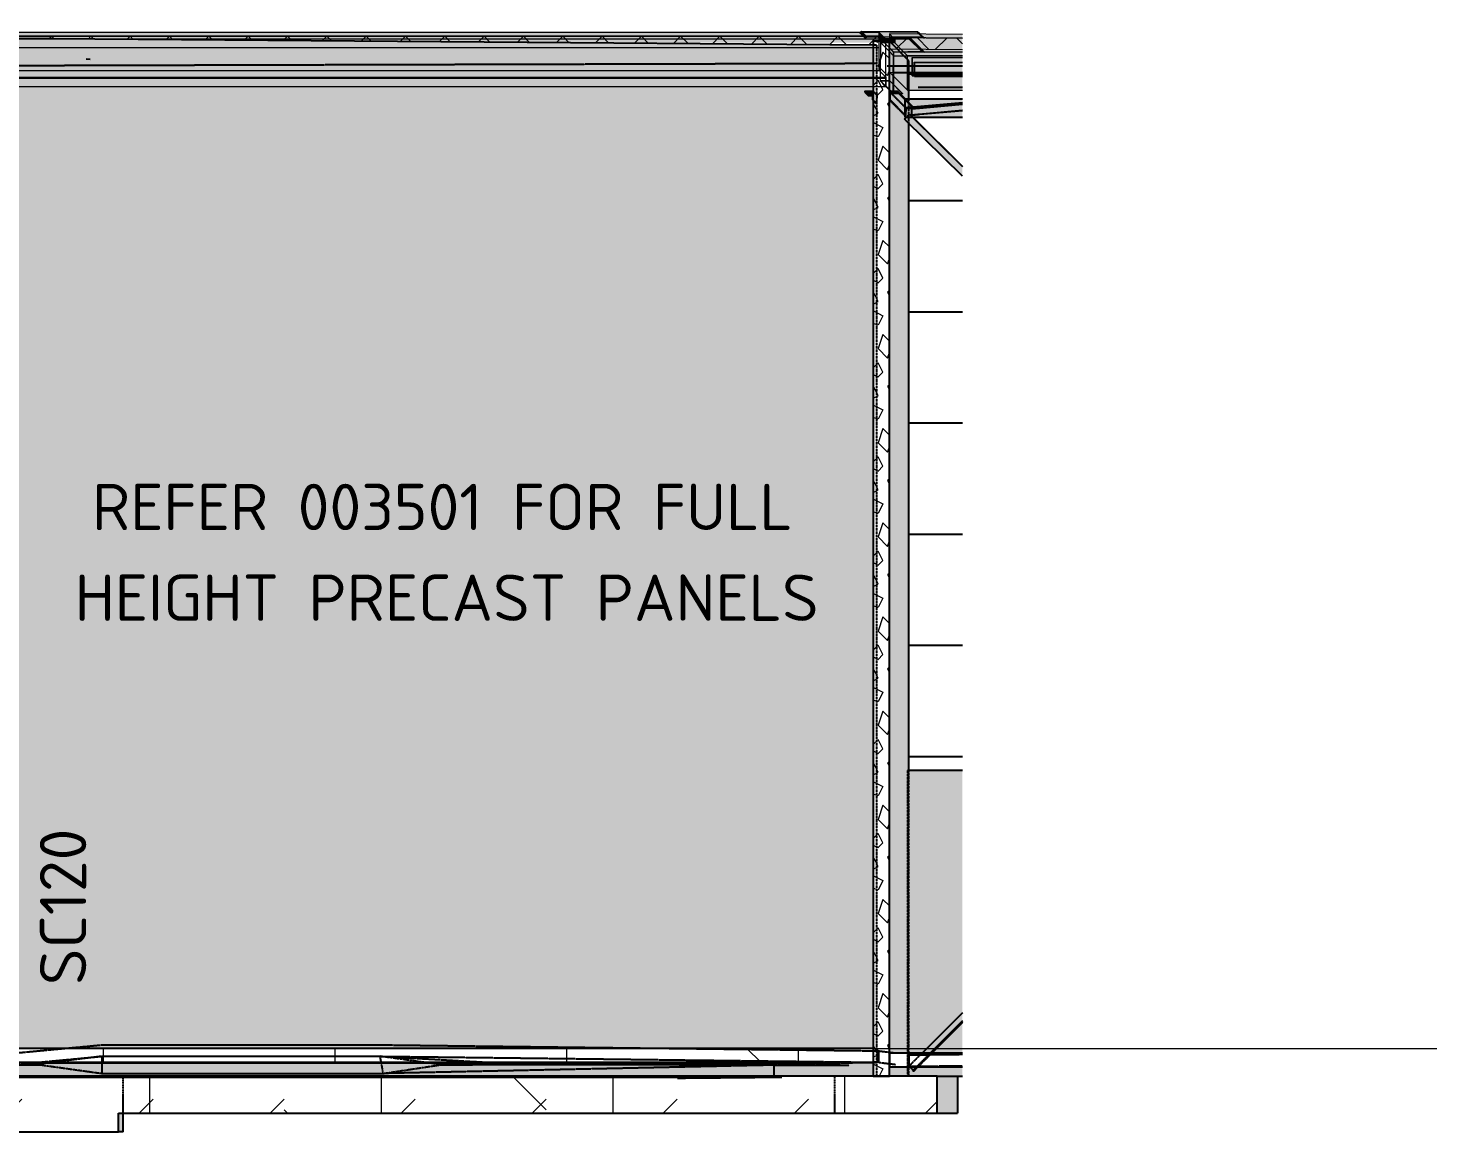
# Model space of a CAD drawing. Header units: millimetres. Extents: x 632 to 421542, y -3890 to 20851.
# Drawn here: x 168514 to 183714, y 4300 to 16210 of the extents above; entities that cross this region are included whole.
import ezdxf

# ---------------------------------------------------------------- set-up
doc = ezdxf.new("R2010")
doc.units = ezdxf.units.MM
for name, pattern in [('Dash', [7, 5, -2]), ('Hidden', [4, 3, -1]), ('Hidden Double', [7, 5, -2]), ('Hidden Half', [3, 2, -1])]:
    doc.linetypes.add(name, pattern=pattern)
for name, color, linetype, lineweight in [('A-000-T_TEXT', 231, 'Continuous', 13), ('A-200-H_WALL', 111, 'Continuous', 13), ('A-200-M_WALL_EXT', 113, 'Continuous', 13), ('A-200-M_WALL_PAT', 111, 'Continuous', 13), ('A-200-MH_WALL', 110, 'Hidden', 13), ('A-230-H-FLOOR', 190, 'Continuous', 13), ('A-230-M_FLOOR', 192, 'Continuous', 13), ('A-230-MH_FLOOR', 190, 'Hidden Double', 13), ('A-270-M_ROOF', 132, 'Continuous', 13), ('S-160-M_FOUND', 171, 'Continuous', 13), ('S-160-MH_FOUND', 171, 'Hidden Half', 13), ('S-280-A_COLUMN', 171, 'Continuous', 18), ('S-280-M_STRUCT_FRAME', 12, 'Continuous', 13), ('Z-230-A_LEVEL', 51, 'Continuous', 13)]:
    doc.layers.add(name, color=color, linetype=linetype, lineweight=lineweight)
doc.styles.add('ISOCPEUR_2', font='isocpeur.ttf', dxfattribs={"height": 500})
pattern_1 = [(45, (164324.5, 0), (-1414.214, 0), [750, -3000]), (45, (165324.5, 1000), (-1414.214, 0), [750, -3000]), (45, (166324.5, -300), (-1414.214, 0), [250, -2000]), (90, (166324.5, 500), (-500, 500), [500, -2000]), (315, (166324.5, 1000), (0, 2828.43), [500, -3000]), (0, (165324.5, 1000), (2000, 2000), [300, -1000]), (0, (162824.5, 2000), (2000, 2000), [300, -2000])]

# ---------------------------------------------------------------- blocks, each defined once
blk = doc.blocks.new('Roof Gutters1 - Roof Gutters-1884510-S6_501-SECTION 1B')
at = {"layer": 'A-270-M_ROOF', "lineweight": 5, "transparency": 33554432}
for points in [[(-1309457, 16191), (-1309525, 16123), (-1309523, 16120), (-1309455, 16188)], [(-1309436, 16202), (-1309455, 16188), (-1309523, 16120), (-1309504, 16134)], [(-1308834, 16207), (-1309436, 16202), (-1309504, 16134), (-1308907, 16134)], [(-1309455, 16188), (-1309436, 16202), (-1308834, 16207), (-1308815, 16193), (-1308813, 16196), (-1308833, 16210), (-1309437, 16205), (-1309457, 16191)], [(-1308815, 16193), (-1308834, 16207), (-1308907, 16134), (-1308888, 16120)], [(-1280293, 16154), (-1280292, 16156), (-1280312, 16171), (-1280915, 16175), (-1280935, 16161), (-1280934, 16159), (-1280914, 16172), (-1280313, 16168)], [(-1280855, 16113), (-1280914, 16172), (-1280934, 16159), (-1280875, 16100)], [(-1280258, 16113), (-1280313, 16168), (-1280914, 16172), (-1280855, 16113)], [(-1280239, 16100), (-1280293, 16154), (-1280313, 16168), (-1280258, 16113)], [(-1280239, 16100), (-1280238, 16102), (-1280292, 16156), (-1280293, 16154)]]:
    blk.add_hatch(color=253, dxfattribs=at).paths.add_polyline_path(points)
at = {"layer": 'A-270-M_ROOF', "color": 53, "lineweight": 5}
for p, q in [((-1309525, 16123), (-1309488, 16159)), ((-1309525, 16123), (-1309505, 16137)), ((-1309523, 16120), (-1309525, 16123)), ((-1309523, 16120), (-1309484, 16159)), ((-1309504, 16134), (-1309523, 16120)), ((-1309505, 16137), (-1309501, 16137)), ((-1309504, 16134), (-1309478, 16159)), ((-1309269, 16134), (-1309504, 16134)), ((-1309503, 16138), (-1309482, 16159)), ((-1309501, 16137), (-1309275, 16137)), ((-1309488, 16159), (-1309457, 16191)), ((-1309484, 16159), (-1309455, 16188)), ((-1309482, 16159), (-1309442, 16200)), ((-1309478, 16159), (-1309438, 16200)), ((-1309437, 16205), (-1309457, 16191)), ((-1309457, 16191), (-1309455, 16188)), ((-1309455, 16188), (-1309436, 16202)), ((-1309442, 16200), (-1309437, 16205)), ((-1308833, 16210), (-1309437, 16205)), ((-1309436, 16202), (-1308834, 16207)), ((-1309275, 16137), (-1309266, 16137)), ((-1309163, 16134), (-1309269, 16134)), ((-1309266, 16137), (-1309161, 16137)), ((-1309135, 16134), (-1309163, 16134)), ((-1309161, 16137), (-1309135, 16137)), ((-1309135, 16137), (-1309007, 16137)), ((-1309104, 16134), (-1309135, 16134)), ((-1308985, 16134), (-1309104, 16134)), ((-1309007, 16137), (-1308906, 16137)), ((-1308907, 16134), (-1308985, 16134)), ((-1308878, 16162), (-1308907, 16134)), ((-1308890, 16122), (-1308907, 16134)), ((-1308906, 16137), (-1308880, 16162)), ((-1308905, 16136), (-1308886, 16123)), ((-1308888, 16120), (-1308890, 16122)), ((-1308886, 16123), (-1308847, 16162)), ((-1308886, 16122), (-1308846, 16162)), ((-1308880, 16162), (-1308836, 16207)), ((-1308834, 16207), (-1308878, 16162)), ((-1308847, 16162), (-1308816, 16194)), ((-1308846, 16162), (-1308815, 16193)), ((-1308836, 16207), (-1308833, 16210)), ((-1308834, 16207), (-1308815, 16193)), ((-1308813, 16196), (-1308833, 16210)), ((-1308815, 16193), (-1308813, 16196)), ((-1280915, 16175), (-1280935, 16161)), ((-1280935, 16161), (-1280934, 16159)), ((-1280934, 16159), (-1280914, 16172)), ((-1280934, 16159), (-1280897, 16122)), ((-1280933, 16159), (-1280896, 16122)), ((-1280312, 16171), (-1280915, 16175)), ((-1280915, 16175), (-1280912, 16172)), ((-1280914, 16172), (-1280313, 16168)), ((-1280905, 16162), (-1280914, 16172)), ((-1280912, 16172), (-1280903, 16162)), ((-1280865, 16122), (-1280905, 16162)), ((-1280903, 16162), (-1280863, 16122)), ((-1280897, 16122), (-1280875, 16100)), ((-1280896, 16122), (-1280876, 16102)), ((-1280876, 16102), (-1280858, 16115)), ((-1280855, 16113), (-1280875, 16100)), ((-1280855, 16113), (-1280864, 16122)), ((-1280862, 16122), (-1280856, 16116)), ((-1280856, 16116), (-1280718, 16116)), ((-1280715, 16113), (-1280855, 16113)), ((-1280718, 16116), (-1280677, 16116)), ((-1280674, 16113), (-1280715, 16113)), ((-1280677, 16116), (-1280614, 16116)), ((-1280614, 16113), (-1280674, 16113)), ((-1280614, 16116), (-1280257, 16116)), ((-1280258, 16113), (-1280614, 16113)), ((-1280313, 16168), (-1280293, 16154)), ((-1280313, 16168), (-1280291, 16145)), ((-1280292, 16156), (-1280312, 16171)), ((-1280312, 16171), (-1280287, 16145)), ((-1280293, 16154), (-1280292, 16156)), ((-1280293, 16154), (-1280285, 16145)), ((-1280292, 16156), (-1280281, 16145)), ((-1280291, 16145), (-1280258, 16113)), ((-1280287, 16145), (-1280257, 16116)), ((-1280285, 16145), (-1280245, 16105)), ((-1280281, 16145), (-1280240, 16105)), ((-1280247, 16105), (-1280258, 16113)), ((-1280257, 16116), (-1280242, 16105)), ((-1280875, 16100), (-1280876, 16102)), ((-1280239, 16100), (-1280247, 16105)), ((-1280245, 16105), (-1280239, 16100)), ((-1280242, 16105), (-1280238, 16102)), ((-1280240, 16105), (-1280238, 16102)), ((-1280238, 16102), (-1280239, 16100))]:
    blk.add_line(p, q, dxfattribs=at)
blk = doc.blocks.new('Roof Gutters3 - Roof Gutters-1885272-S6_501-SECTION 1B')
at = {"layer": 'A-270-M_ROOF', "lineweight": 5, "transparency": 33554432}
for points in [[(-1309503, 16138), (-1309625, 16016), (-1309621, 16016), (-1309499, 16138)], [(-1309493, 16142), (-1309499, 16138), (-1309621, 16016), (-1309615, 16020)], [(-1308988, 16133), (-1309493, 16142), (-1309615, 16020), (-1309110, 16011)], [(-1309107, 15563), (-1308985, 15685), (-1308988, 16133), (-1309110, 16011), (-1309108, 15710), (-1309040, 15710), (-1309041, 15697), (-1309107, 15630)], [(-1280707, 16068), (-1280707, 16091), (-1280403, 16096), (-1280386, 16091), (-1280375, 16091), (-1280402, 16099), (-1280710, 16094), (-1280710, 16068)], [(-1280499, 15953), (-1280264, 15957), (-1280405, 16096), (-1280707, 16091), (-1280684, 16068), (-1280614, 16068)], [(-1280684, 16068), (-1280707, 16091), (-1280707, 16068)], [(-1280264, 15957), (-1280247, 15952), (-1280386, 16091), (-1280403, 16096)], [(-1280247, 15952), (-1280237, 15952), (-1280375, 16091), (-1280386, 16091)], [(-1309104, 15560), (-1308982, 15682), (-1309055, 15682), (-1309131, 15606), (-1309131, 15560)]]:
    blk.add_hatch(color=253, dxfattribs=at).paths.add_polyline_path(points)
h = blk.add_hatch(color=253, dxfattribs=at)
h.paths.add_polyline_path([(-1309494, 16145), (-1309503, 16138), (-1309499, 16138)])
h.paths.add_polyline_path([(-1308982, 15682), (-1308985, 16136), (-1309494, 16145), (-1309493, 16142), (-1308988, 16133), (-1308985, 15685), (-1309054, 15683), (-1309055, 15682), (-1309040, 15682)])
at = {"layer": 'A-270-M_ROOF', "color": 53, "lineweight": 5}
for p, q in [((-1309625, 16016), (-1309517, 16124)), ((-1309621, 16016), (-1309504, 16134)), ((-1309616, 16023), (-1309508, 16131)), ((-1309615, 16020), (-1309502, 16134)), ((-1309517, 16124), (-1309503, 16138)), ((-1309508, 16131), (-1309494, 16145)), ((-1309504, 16134), (-1309499, 16138)), ((-1309494, 16145), (-1309503, 16138)), ((-1309503, 16138), (-1309499, 16138)), ((-1309502, 16134), (-1309493, 16142)), ((-1309499, 16138), (-1309493, 16142)), ((-1309262, 16141), (-1309493, 16145)), ((-1309493, 16142), (-1309265, 16138)), ((-1309265, 16138), (-1309161, 16136)), ((-1309158, 16139), (-1309262, 16141)), ((-1309161, 16136), (-1309135, 16136)), ((-1309135, 16139), (-1309158, 16139)), ((-1308985, 16136), (-1309135, 16139)), ((-1309135, 16136), (-1309102, 16135)), ((-1309102, 16135), (-1308988, 16133)), ((-1309047, 16075), (-1308999, 16122)), ((-1309047, 16075), (-1308999, 16122)), ((-1308999, 16122), (-1308988, 16133)), ((-1308999, 16122), (-1308988, 16133)), ((-1308988, 16134), (-1308985, 16136)), ((-1308988, 16133), (-1308988, 16122)), ((-1308988, 16122), (-1308988, 16053)), ((-1308985, 16122), (-1308985, 16136)), ((-1308985, 16053), (-1308985, 16122)), ((-1309625, 16016), (-1309616, 16023)), ((-1309621, 16016), (-1309625, 16016)), ((-1309615, 16020), (-1309621, 16016)), ((-1309387, 16016), (-1309615, 16020)), ((-1309612, 16023), (-1309384, 16019)), ((-1309348, 16015), (-1309387, 16016)), ((-1309384, 16019), (-1309345, 16018)), ((-1309244, 16014), (-1309348, 16015)), ((-1309345, 16018), (-1309241, 16016)), ((-1309224, 16013), (-1309244, 16014)), ((-1309241, 16016), (-1309224, 16016)), ((-1309224, 16016), (-1309135, 16015)), ((-1309135, 16012), (-1309224, 16013)), ((-1309135, 16015), (-1309107, 16014)), ((-1309110, 16011), (-1309135, 16012)), ((-1309110, 16011), (-1309069, 16052)), ((-1309110, 15971), (-1309110, 16011)), ((-1309108, 15751), (-1309110, 15971)), ((-1309107, 16014), (-1309069, 16052)), ((-1309107, 16014), (-1309107, 15974)), ((-1309107, 15974), (-1309105, 15751)), ((-1309069, 16052), (-1309047, 16075)), ((-1309069, 16052), (-1309047, 16075)), ((-1308988, 16053), (-1308985, 15751)), ((-1308982, 15751), (-1308985, 16053)), ((-1280710, 16065), (-1280713, 15696)), ((-1280696, 16094), (-1280710, 16094)), ((-1280710, 16094), (-1280710, 16065)), ((-1280710, 16094), (-1280707, 16091)), ((-1280710, 15696), (-1280707, 16065)), ((-1280707, 16065), (-1280707, 16091)), ((-1280707, 16091), (-1280693, 16091)), ((-1280707, 16091), (-1280668, 16052)), ((-1280707, 16091), (-1280668, 16052)), ((-1280666, 16095), (-1280696, 16094)), ((-1280693, 16091), (-1280666, 16092)), ((-1280667, 16051), (-1280654, 16038)), ((-1280667, 16051), (-1280654, 16038)), ((-1280614, 16096), (-1280666, 16095)), ((-1280666, 16092), (-1280614, 16093)), ((-1280654, 16038), (-1280614, 15998)), ((-1280654, 16038), (-1280614, 15998)), ((-1280602, 16096), (-1280614, 16096)), ((-1280614, 16093), (-1280599, 16093)), ((-1280614, 15998), (-1280571, 15955)), ((-1280614, 15998), (-1280568, 15952)), ((-1280402, 16099), (-1280602, 16096)), ((-1280599, 16093), (-1280403, 16096)), ((-1280403, 16096), (-1280386, 16091)), ((-1280403, 16096), (-1280264, 15957)), ((-1280375, 16091), (-1280402, 16099)), ((-1280402, 16099), (-1280264, 15960)), ((-1280386, 16091), (-1280375, 16091)), ((-1280386, 16091), (-1280247, 15952)), ((-1280375, 16091), (-1280237, 15952)), ((-1280573, 15695), (-1280571, 15915)), ((-1280571, 15955), (-1280264, 15960)), ((-1280571, 15915), (-1280571, 15955)), ((-1280568, 15912), (-1280570, 15692)), ((-1280264, 15957), (-1280568, 15952)), ((-1280568, 15952), (-1280568, 15912)), ((-1280264, 15960), (-1280237, 15952)), ((-1280247, 15952), (-1280264, 15957)), ((-1280237, 15952), (-1280247, 15952)), ((-1309106, 15663), (-1309189, 15581)), ((-1309186, 15581), (-1309106, 15660)), ((-1309108, 15681), (-1309108, 15751)), ((-1309108, 15671), (-1309108, 15681)), ((-1309108, 15662), (-1309108, 15671)), ((-1309107, 15603), (-1309108, 15662)), ((-1309089, 15681), (-1309106, 15663)), ((-1309106, 15660), (-1309089, 15678)), ((-1309105, 15751), (-1309105, 15681)), ((-1309105, 15681), (-1309105, 15671)), ((-1309105, 15671), (-1309105, 15665)), ((-1309105, 15665), (-1309104, 15606)), ((-1309085, 15685), (-1309089, 15681)), ((-1309089, 15678), (-1309085, 15682)), ((-1309089, 15581), (-1309006, 15664)), ((-1309085, 15685), (-1309085, 15682)), ((-1308985, 15685), (-1309085, 15685)), ((-1309085, 15682), (-1308982, 15682)), ((-1309083, 15581), (-1309003, 15661)), ((-1309006, 15664), (-1308989, 15681)), ((-1309003, 15661), (-1308985, 15679)), ((-1308988, 15682), (-1308985, 15685)), ((-1308985, 15751), (-1308985, 15685)), ((-1308985, 15679), (-1308982, 15682)), ((-1308982, 15682), (-1308982, 15751)), ((-1280713, 15696), (-1280713, 15640)), ((-1280710, 15643), (-1280710, 15696)), ((-1280574, 15606), (-1280573, 15695)), ((-1280570, 15692), (-1280571, 15603)), ((-1309191, 15579), (-1309207, 15563)), ((-1309207, 15563), (-1309107, 15563)), ((-1309206, 15560), (-1309207, 15563)), ((-1309206, 15560), (-1309188, 15579)), ((-1309104, 15560), (-1309206, 15560)), ((-1309107, 15581), (-1309107, 15603)), ((-1309107, 15563), (-1309107, 15579)), ((-1309107, 15563), (-1309091, 15579)), ((-1309104, 15606), (-1309104, 15581)), ((-1309104, 15579), (-1309104, 15566)), ((-1309104, 15560), (-1309085, 15579)), ((-1309104, 15566), (-1309104, 15560)), ((-1280713, 15640), (-1280611, 15640)), ((-1280713, 15640), (-1280697, 15624)), ((-1280611, 15643), (-1280710, 15643)), ((-1280710, 15643), (-1280694, 15627)), ((-1280697, 15624), (-1280680, 15606)), ((-1280694, 15627), (-1280677, 15609)), ((-1280680, 15606), (-1280654, 15581)), ((-1280677, 15609), (-1280654, 15586)), ((-1280654, 15586), (-1280571, 15503)), ((-1280654, 15580), (-1280574, 15500)), ((-1280611, 15640), (-1280611, 15643)), ((-1280472, 15503), (-1280611, 15643)), ((-1280611, 15640), (-1280472, 15500)), ((-1280574, 15506), (-1280574, 15606)), ((-1280574, 15500), (-1280574, 15506)), ((-1280571, 15603), (-1280571, 15503)), ((-1280472, 15500), (-1280574, 15500)), ((-1280571, 15503), (-1280472, 15503)), ((-1280472, 15503), (-1280472, 15500))]:
    blk.add_line(p, q, dxfattribs=at)
blk = doc.blocks.new('25021-APA-ZZ-ZZ-M3-AR-000001_V3_rvt-2-S6_501-SECTION 1B')
at = {"layer": 'A-270-M_ROOF', "lineweight": 5, "transparency": 33554432}
for color, points in [(9, [(-1309346, 15911), (-1309206, 16052), (-1290120, 16052), (-1290120, 16099), (-1284033, 16052), (-1280789, 16052), (-1280789, 16069), (-1280671, 16069), (-1280724, 16122), (-1309241, 16122), (-1309452, 15911)]), (9, [(-1280654, 16068), (-1280654, 16092), (-1280724, 16162), (-1280724, 16122), (-1280670, 16068)]), (254, [(-1280670, 16068), (-1280724, 16122), (-1280724, 16069)]), (9, [(-1280557, 16051), (-1280557, 16091), (-1280707, 16091), (-1280707, 16068), (-1280614, 16068), (-1280597, 16051)]), (9, [(-1280405, 15911), (-1279826, 15911), (-1279826, 16102), (-1280614, 16108), (-1280557, 16051), (-1280597, 16051), (-1280458, 15911)]), (254, [(-1279826, 15730), (-1279826, 15981), (-1280533, 15987), (-1280405, 15858), (-1280405, 15735)]), (253, [(-1279826, 15694), (-1279826, 15894), (-1280369, 15894), (-1280369, 15694)]), (253, [(-1280347, 15699), (-1279826, 15699), (-1279826, 15844), (-1280347, 15844), (-1280347, 15751)]), (253, [(-1279826, 15706), (-1279826, 15839), (-1280342, 15839), (-1280342, 15706)]), (254, [(-1280405, 15540), (-1279826, 15540), (-1279826, 15730), (-1280405, 15735)]), (253, [(-1279826, 15706), (-1280342, 15706), (-1280344, 15692), (-1279826, 15692)]), (253, [(-1279826, 15688), (-1279826, 15692), (-1280344, 15692), (-1280344, 15688)])]:
    blk.add_hatch(color=color, dxfattribs=at).paths.add_polyline_path(points)
at = {"layer": 'A-270-M_ROOF', "transparency": 33554432}
for points in [[(-1309241, 16122), (-1280724, 16122), (-1280724, 16162), (-1309241, 16162)], [(-1280614, 16148), (-1280614, 16108), (-1279826, 16102), (-1279826, 16142)]]:
    blk.add_hatch(color=9, dxfattribs=at).paths.add_polyline_path(points)
at = {"layer": 'A-270-M_ROOF', "lineweight": 5}
h = blk.add_hatch(dxfattribs=at)
h.set_pattern_fill('FP_16', angle=45, style=0, pattern_type=2)
h.set_pattern_definition([(45, (-1294096.32, -8e-07), (-212.1323, 212.1318), []), (135, (-1294096.32, -8e-07), (-212.132, -212.132), [])])
h.paths.add_polyline_path([(-1309241, 16002), (-1290120, 16002), (-1290120, 16099), (-1280789, 16027), (-1280789, 16069), (-1280724, 16069), (-1280724, 16122), (-1309241, 16122)])
h = blk.add_hatch(dxfattribs=at)
h.set_pattern_fill('FP_15', angle=45, style=0, pattern_type=2)
h.set_pattern_definition([(44.5637, (-1294096.32, -1e-06), (-210.5106, 213.741), []), (134.564, (-1294096.32, -1e-06), (-213.74, -210.5117), [])])
h.paths.add_polyline_path([(-1279826, 15981), (-1279826, 16102), (-1280614, 16108), (-1280614, 16068), (-1280533, 15987), (-1280405, 15986)])
at = {"layer": 'A-270-M_ROOF', "color": 53, "lineweight": 5}
for p, q in [((-1280724, 16162), (-1309241, 16162)), ((-1280724, 16122), (-1309241, 16122)), ((-1309241, 16122), (-1280724, 16122)), ((-1280724, 16122), (-1280724, 16162)), ((-1280656, 16095), (-1280724, 16162)), ((-1280724, 15751), (-1280724, 16122)), ((-1279826, 16142), (-1280614, 16148)), ((-1280614, 16148), (-1280614, 16108)), ((-1280574, 16107), (-1280614, 16148)), ((-1309241, 16002), (-1280724, 16002)), ((-1280710, 16092), (-1308985, 16092)), ((-1280694, 16092), (-1280708, 16092)), ((-1280707, 16065), (-1280707, 16091)), ((-1280668, 16052), (-1280707, 16091)), ((-1280707, 16091), (-1280693, 16091)), ((-1280707, 16051), (-1280707, 16065)), ((-1280666, 16051), (-1280707, 16051)), ((-1280707, 16051), (-1280654, 15997)), ((-1280654, 16092), (-1280694, 16092)), ((-1280693, 16091), (-1280666, 16091)), ((-1280654, 16038), (-1280667, 16051)), ((-1280666, 16091), (-1280614, 16091)), ((-1280614, 16051), (-1280666, 16051)), ((-1280654, 16092), (-1280656, 16095)), ((-1280654, 16079), (-1280654, 16091)), ((-1280654, 16052), (-1280654, 16079)), ((-1280654, 16038), (-1280654, 16051)), ((-1280654, 15681), (-1280654, 16038)), ((-1280614, 15998), (-1280654, 16038)), ((-1280654, 15997), (-1280614, 15957)), ((-1279826, 16102), (-1280614, 16108)), ((-1280614, 16108), (-1280614, 15736)), ((-1280419, 15911), (-1280614, 16108)), ((-1280614, 16108), (-1279826, 16102)), ((-1280614, 16108), (-1280557, 16051)), ((-1280614, 16091), (-1280597, 16091)), ((-1280557, 16051), (-1280614, 16051)), ((-1280568, 15952), (-1280614, 15998)), ((-1280614, 15987), (-1279826, 15981)), ((-1280597, 16091), (-1280557, 16091)), ((-1280557, 16091), (-1280574, 16107)), ((-1280557, 16091), (-1280557, 16051)), ((-1280614, 15957), (-1280568, 15911)), ((-1280568, 15911), (-1280568, 15952)), ((-1279826, 15952), (-1280568, 15952)), ((-1280568, 15911), (-1279826, 15911)), ((-1280419, 15540), (-1280419, 15911)), ((-1279826, 15911), (-1280419, 15911)), ((-1280369, 15694), (-1280369, 15894)), ((-1280369, 15894), (-1280368, 15894)), ((-1280369, 15894), (-1279826, 15894)), ((-1280368, 15894), (-1280368, 15699)), ((-1280368, 15894), (-1279826, 15894)), ((-1280347, 15699), (-1280347, 15844)), ((-1280347, 15844), (-1280342, 15844)), ((-1280347, 15844), (-1279826, 15844)), ((-1280342, 15839), (-1280347, 15839)), ((-1280347, 15839), (-1280347, 15699)), ((-1280347, 15839), (-1279826, 15839)), ((-1280342, 15844), (-1280342, 15839)), ((-1280342, 15844), (-1279826, 15844)), ((-1280342, 15706), (-1280342, 15839)), ((-1280342, 15839), (-1280342, 15703)), ((-1280342, 15839), (-1279826, 15839)), ((-1309241, 15751), (-1280724, 15751)), ((-1280713, 15671), (-1308993, 15671)), ((-1308993, 15671), (-1280713, 15671)), ((-1308983, 15681), (-1280713, 15681)), ((-1308983, 15681), (-1280713, 15681)), ((-1308983, 15681), (-1280713, 15681)), ((-1280724, 15751), (-1280654, 15681)), ((-1280713, 15681), (-1280710, 15681)), ((-1280713, 15681), (-1280710, 15681)), ((-1280713, 15681), (-1280710, 15681)), ((-1280710, 15671), (-1280713, 15671)), ((-1280713, 15671), (-1280710, 15671)), ((-1280710, 15681), (-1280694, 15681)), ((-1280710, 15681), (-1280694, 15681)), ((-1280710, 15681), (-1280694, 15681)), ((-1280676, 15671), (-1280710, 15671)), ((-1280710, 15671), (-1280677, 15671)), ((-1280694, 15681), (-1280654, 15681)), ((-1280694, 15681), (-1280654, 15681)), ((-1280694, 15681), (-1280654, 15681)), ((-1280677, 15671), (-1280654, 15671)), ((-1280654, 15671), (-1280676, 15671)), ((-1280654, 15643), (-1280654, 15681)), ((-1280654, 15681), (-1280654, 15643)), ((-1280654, 15643), (-1280654, 15671)), ((-1280654, 15671), (-1280654, 15643)), ((-1280614, 15736), (-1279826, 15730)), ((-1280614, 15736), (-1280419, 15540)), ((-1280347, 15694), (-1280369, 15694)), ((-1280369, 15694), (-1279826, 15694)), ((-1280368, 15699), (-1280347, 15699)), ((-1280368, 15699), (-1279826, 15699)), ((-1280347, 15699), (-1280347, 15694)), ((-1280347, 15699), (-1279826, 15699)), ((-1280347, 15694), (-1279826, 15694)), ((-1280344, 15694), (-1280343, 15699)), ((-1280343, 15692), (-1280344, 15688)), ((-1280344, 15688), (-1280344, 15692)), ((-1280344, 15692), (-1279826, 15692)), ((-1280344, 15688), (-1279826, 15688)), ((-1280343, 15699), (-1280342, 15706)), ((-1280342, 15699), (-1280343, 15694)), ((-1280342, 15706), (-1279826, 15706)), ((-1280342, 15703), (-1280342, 15699)), ((-1279826, 15703), (-1280342, 15703)), ((-1309206, 15581), (-1280654, 15581)), ((-1309206, 15581), (-1280654, 15581)), ((-1309206, 15579), (-1280654, 15579)), ((-1309206, 15579), (-1280654, 15579)), ((-1280654, 15623), (-1280654, 15640)), ((-1280654, 15640), (-1280654, 15623)), ((-1280654, 15606), (-1280654, 15640)), ((-1280654, 15640), (-1280654, 15606)), ((-1280654, 15581), (-1280654, 15623)), ((-1280654, 15623), (-1280654, 15579)), ((-1280654, 15581), (-1280654, 15606)), ((-1280654, 15606), (-1280654, 15581)), ((-1280419, 15540), (-1279826, 15540))]:
    blk.add_line(p, q, dxfattribs=at)
for name in ['Roof Gutters3 - Roof Gutters-1885272-S6_501-SECTION 1B', 'Roof Gutters1 - Roof Gutters-1884510-S6_501-SECTION 1B']:
    blk.add_blockref(name, (0, 0), dxfattribs=at)
blk = doc.blocks.new('NRP_Framing-Steel-Purlin C - P946 - EC250-24-4133020-S6_501-SECTION 1B')
at = {"layer": 'S-280-M_STRUCT_FRAME', "color": 1, "lineweight": 25}
blk.add_line((-1279826, 15712), (-1280412, 15712), dxfattribs=at)
blk.add_line((-1279826, 15712), (-1280412, 15712), dxfattribs=at)
blk = doc.blocks.new('NRP_Framing-Steel-Purlin Z - P915 - EZ250-19-4105806-S6_501-SECTION 1B')
at = {"layer": 'S-280-M_STRUCT_FRAME', "color": 92, "lineweight": 25}
blk.add_line((-1289283, 15879), (-1289238, 15875), dxfattribs=at)
blk = doc.blocks.new('NRP_Framing-Steel-Purlin Z - G915 - EZ250-19-4099889-S6_501-SECTION 1B')
at = {"layer": 'S-280-M_STRUCT_FRAME', "color": 92, "lineweight": 25}
blk.add_line((-1280407, 8350), (-1279826, 8350), dxfattribs=at)
blk = doc.blocks.new('NRP_Framing-Steel-Purlin C - G946 - EC250-24-4099654-S6_501-SECTION 1B')
at = {"layer": 'S-280-M_STRUCT_FRAME', "color": 1, "lineweight": 25}
blk.add_line((-1280303, 15572), (-1279826, 15572), dxfattribs=at)
blk.add_line((-1280303, 15572), (-1279826, 15572), dxfattribs=at)
blk = doc.blocks.new('NRP_Framing-Steel-EA - RA728 - 90x90x8EA-4104764-S6_501-SECTION 1B')
at = {"layer": 'S-280-M_STRUCT_FRAME', "linetype": 'Dash', "lineweight": 25}
for points in [[(-1280789, 15437), (-1280789, 15527), (-1280880, 15528), (-1280880, 15520), (-1280797, 15519), (-1280797, 15437)], [(-1280797, 15481), (-1280797, 15519), (-1280879, 15519), (-1280841, 15481)], [(-1280789, 15437), (-1280797, 15437), (-1280789, 15429)]]:
    blk.add_hatch(color=256, dxfattribs=at).paths.add_polyline_path(points)
at = {"layer": 'S-280-M_STRUCT_FRAME', "lineweight": 25}
for p, q in [((-1280789, 15527), (-1280880, 15528)), ((-1280880, 15528), (-1280880, 15520)), ((-1280880, 15520), (-1280797, 15519)), ((-1280880, 15520), (-1280841, 15481)), ((-1280797, 15519), (-1280797, 15437)), ((-1280789, 15437), (-1280789, 15527)), ((-1280797, 15481), (-1280841, 15481)), ((-1280797, 15437), (-1280789, 15437)), ((-1280797, 15437), (-1280789, 15429))]:
    blk.add_line(p, q, dxfattribs=at)
at = {"layer": 'S-280-M_STRUCT_FRAME', "linetype": 'Dash', "lineweight": 25}
for p, q in [((-1280751, 15489), (-1280789, 15527)), ((-1280789, 15437), (-1280752, 15399)), ((-1280789, 15429), (-1280760, 15399)), ((-1280752, 15399), (-1280760, 15399)), ((-1280751, 15489), (-1280752, 15399))]:
    blk.add_line(p, q, dxfattribs=at)
blk = doc.blocks.new('NRP_Framing-Steel-EA - RB725 - 75x75x8EA-3939197-S6_501-SECTION 1B')
at = {"layer": 'S-280-M_STRUCT_FRAME', "linetype": 'Dash', "lineweight": 25}
for points in [[(-1280387, 15348), (-1280290, 15348), (-1279826, 15390), (-1279826, 15398), (-1280372, 15349)], [(-1280358, 15351), (-1279826, 15398), (-1279826, 15406), (-1280358, 15359)], [(-1280296, 15281), (-1279826, 15323), (-1279826, 15390), (-1280290, 15348), (-1280291, 15341)], [(-1279826, 15322), (-1279826, 15323), (-1280296, 15281), (-1280285, 15281)]]:
    blk.add_hatch(color=256, dxfattribs=at).paths.add_polyline_path(points)
for p, q in [((-1280422, 15353), (-1280358, 15359)), ((-1280422, 15345), (-1280422, 15353)), ((-1280422, 15345), (-1280387, 15348)), ((-1280372, 15341), (-1280422, 15345)), ((-1280372, 15341), (-1280290, 15348)), ((-1280372, 15274), (-1280372, 15341)), ((-1280372, 15274), (-1280296, 15281)), ((-1280366, 15273), (-1280372, 15274)), ((-1280366, 15273), (-1280285, 15281))]:
    blk.add_line(p, q, dxfattribs=at)
at = {"layer": 'S-280-M_STRUCT_FRAME', "lineweight": 25}
for p, q in [((-1280387, 15348), (-1279826, 15398)), ((-1280358, 15359), (-1279826, 15406)), ((-1280290, 15348), (-1279826, 15390)), ((-1280296, 15281), (-1279826, 15323)), ((-1280285, 15281), (-1279826, 15322))]:
    blk.add_line(p, q, dxfattribs=at)
blk = doc.blocks.new('NRP_Framing-Steel-EA - WB725 - 75x75x8EA-3950898-S6_501-SECTION 1B')
at = {"layer": 'S-280-M_STRUCT_FRAME', "linetype": 'Dash', "lineweight": 25}
for points in [[(-1279826, 14612), (-1279826, 14717), (-1280363, 15248), (-1280432, 15248), (-1280436, 15244), (-1280436, 15215)], [(-1279826, 14717), (-1279826, 14718), (-1280362, 15248), (-1280363, 15248)]]:
    blk.add_hatch(color=256, dxfattribs=at).paths.add_polyline_path(points)
for p, q in [((-1280451, 15229), (-1280436, 15244)), ((-1280436, 15215), (-1280451, 15229)), ((-1280432, 15248), (-1280398, 15283)), ((-1280398, 15283), (-1280397, 15283)), ((-1280398, 15283), (-1280363, 15248)), ((-1280397, 15283), (-1280363, 15248))]:
    blk.add_line(p, q, dxfattribs=at)
at = {"layer": 'S-280-M_STRUCT_FRAME', "lineweight": 25}
for p, q in [((-1280436, 15244), (-1280432, 15248)), ((-1279826, 14612), (-1280436, 15215)), ((-1280363, 15248), (-1279826, 14717)), ((-1280362, 15248), (-1279826, 14718))]:
    blk.add_line(p, q, dxfattribs=at)
blk = doc.blocks.new('NRP_Framing-Steel-EA - WB725 - 75x75x8EA-3950896-S6_501-SECTION 1B')
at = {"layer": 'S-280-M_STRUCT_FRAME', "linetype": 'Dash', "lineweight": 25}
h = blk.add_hatch(color=256, dxfattribs=at)
h.paths.add_polyline_path([(-1280359, 4964), (-1280323, 5000), (-1280395, 5000), (-1280362, 4967)])
h.paths.add_polyline_path([(-1280173, 5150), (-1279826, 5496), (-1279826, 5584), (-1280262, 5150)])
h = blk.add_hatch(color=256, dxfattribs=at)
h.paths.add_polyline_path([(-1280357, 4956), (-1280312, 5000), (-1280323, 5000), (-1280362, 4961)])
h.paths.add_polyline_path([(-1280162, 5150), (-1279826, 5485), (-1279826, 5496), (-1280173, 5150)])
h = blk.add_hatch(color=256, dxfattribs=at)
h.paths.add_polyline_path([(-1280350, 4956), (-1280306, 5000), (-1280312, 5000), (-1280357, 4956)])
h.paths.add_polyline_path([(-1280155, 5150), (-1279826, 5478), (-1279826, 5485), (-1280162, 5150)])
at = {"layer": 'S-280-M_STRUCT_FRAME', "lineweight": 25}
for p, q in [((-1279826, 5584), (-1280262, 5150)), ((-1279826, 5496), (-1280173, 5150)), ((-1279826, 5485), (-1280162, 5150)), ((-1280155, 5150), (-1279826, 5478)), ((-1280359, 4964), (-1280395, 5000)), ((-1280323, 5000), (-1280362, 4961)), ((-1280357, 4956), (-1280362, 4961)), ((-1280312, 5000), (-1280357, 4956)), ((-1280350, 4956), (-1280357, 4956)), ((-1280350, 4956), (-1280306, 5000))]:
    blk.add_line(p, q, dxfattribs=at)
at = {"layer": 'S-280-M_STRUCT_FRAME', "linetype": 'Dash', "lineweight": 25}
for p, q in [((-1280262, 5150), (-1280403, 5009)), ((-1280173, 5150), (-1280323, 5000)), ((-1280162, 5150), (-1280312, 5000)), ((-1280306, 5000), (-1280155, 5150)), ((-1280395, 5000), (-1280403, 5009))]:
    blk.add_line(p, q, dxfattribs=at)
blk = doc.blocks.new('NRP_Framing-Steel-Purlin C - P946 - EC250-24-4033922-S6_501-SECTION 1B')
at = {"layer": 'S-280-M_STRUCT_FRAME', "color": 1, "linetype": 'Dash', "lineweight": 25}
blk.add_line((-1290120, 15807), (-1280753, 15831), dxfattribs=at)
blk.add_line((-1290120, 15807), (-1280753, 15831), dxfattribs=at)
blk = doc.blocks.new('NRP_Framing-Steel-Purlin Z - P916 - EZ250-24-4046571-S6_501-SECTION 1B')
at = {"layer": 'S-280-M_STRUCT_FRAME', "color": 1, "linetype": 'Dash', "lineweight": 25}
blk.add_line((-1280550, 15798), (-1280637, 15798), dxfattribs=at)
at = {"layer": 'S-280-M_STRUCT_FRAME', "color": 1, "lineweight": 25}
blk.add_line((-1279826, 15798), (-1280550, 15798), dxfattribs=at)
blk = doc.blocks.new('NRP_Framing-Steel-Purlin Z - P916 - EZ250-24-V45-S6_501-SECTION 1B')
at = {"layer": 'S-280-M_STRUCT_FRAME', "color": 1, "linetype": 'Dash', "lineweight": 25}
blk.add_line((-1280482, 15729), (-1280569, 15729), dxfattribs=at)
at = {"layer": 'S-280-M_STRUCT_FRAME', "color": 1, "lineweight": 25}
blk.add_line((-1279826, 15729), (-1280482, 15729), dxfattribs=at)

msp = doc.modelspace()

# ---------------------------------------------------------------- hatches: boundary and pattern name
at = {"layer": 'A-200-H_WALL', "lineweight": 5}
h = msp.add_hatch(color=256, dxfattribs=at)
h.paths.add_polyline_path([(169216, 4900), (177631, 4900), (177631, 5050), (168390, 5050), (168390, 4900)])
h.paths.add_polyline_path([(168390, 5200), (177631, 5200), (177631, 15429), (177623, 15437), (177623, 15481), (177580, 15481), (177541, 15520), (177541, 15528), (177631, 15528), (177631, 16027), (168301, 16099), (168301, 15805), (168390, 15805), (168390, 6748)])
h = msp.add_hatch(color=256, dxfattribs=at)
h.paths.add_polyline_path([(178002, 4900), (178002, 5000), (177807, 5000), (177807, 4900)])
h.paths.add_polyline_path([(177807, 5150), (178002, 5150), (178002, 8200), (178015, 8200), (178015, 15185), (177985, 15215), (177985, 15244), (177989, 15248), (177976, 15248), (177974, 15267), (177807, 15435), (177807, 8999)])
h.paths.add_polyline_path([(177976, 15446), (177976, 15448), (178015, 15448), (178015, 15858), (177807, 16068), (177807, 15526), (177897, 15525), (177905, 15518)])
at = {"layer": 'A-200-H_WALL'}
h = msp.add_hatch(color=256, dxfattribs=at)
h.paths.add_polyline_path([(178322, 4900), (178595, 4900), (178595, 5000), (178115, 5000), (178071, 4956), (178064, 4956), (178059, 4961), (178062, 4964), (178026, 5000), (178002, 5000), (178002, 4900), (178064, 4900)])
h.paths.add_polyline_path([(178595, 5150), (178595, 5478), (178266, 5150)])
h.paths.add_polyline_path([(178059, 5150), (178159, 5150), (178595, 5584), (178595, 8200), (178002, 8200), (178002, 5150), (178017, 5150)])
at = {"layer": 'A-200-M_WALL_PAT'}
h = msp.add_hatch(dxfattribs=at)
h.set_pattern_fill('FP_18', color=250, angle=-63.435, style=0, pattern_type=2)
h.set_pattern_definition([(296.565, (164578.5, 152.4), (5e-05, 1016), [113.59, -2158.253]), (33.69, (164629.3, 50.8), (7e-05, 1016), [183.16, -3480.08]), (33.69, (165645.3, 50.8), (7e-05, 1016), [183.16, -3480.08]), (33.69, (166661.3, 50.8), (7e-05, 1016), [183.16, -3480.08]), (116.565, (164781.7, 152.4), (5e-05, 1016), [113.59, -2158.253]), (213.69, (164730.9, 254), (7e-05, 1016), [183.16, -3480.08]), (213.69, (165746.9, 254), (7e-05, 1016), [183.16, -3480.08]), (213.69, (166762.9, 254), (7e-05, 1016), [183.16, -3480.08]), (26.565, (164984.9, 152.4), (5e-05, 1016), [227.185, -2044.66]), (26.565, (166000.9, 152.4), (5e-05, 1016), [227.185, -2044.66]), (270, (165188.1, 254), (1016, 0.0009), [101.6, -914.4]), (225, (165188.1, 152.4), (-0.002, 1016), [143.684, -1293.157]), (135, (165086.5, 50.8), (-0.0009, 1016), [143.684, -1293.157]), (288.435, (164781.7, 457.2), (-0.002, 1015.9997), [160.644, -3052.23]), (18.435, (164832.5, 304.8), (-0.002, 1016), [160.64, -3052.23]), (18.435, (165848.5, 304.8), (-0.002, 1016), [160.64, -3052.23]), (18.435, (166864.5, 304.8), (-0.002, 1016), [160.64, -3052.23]), (135, (164984.9, 355.6), (-0.0009, 1016), [143.684, -1293.157]), (180, (164883.3, 457.2), (0.0009, -1016), [101.6, -914.4]), (251.565, (164527.7, 711.2), (0.0004, 1015.9997), [160.644, -3052.23]), (315, (164476.9, 558.8), (-0.0009, 1016), [143.684, -1293.157]), (71.565, (164578.5, 457.2), (0.0004, 1015.9997), [160.644, -3052.23]), (135, (164629.3, 609.6), (-0.0009, 1016), [143.684, -1293.157]), (225, (164934.1, 711.2), (-0.002, 1016), [143.684, -1293.157]), (123.69, (164832.5, 609.6), (7e-05, 1016), [183.16, -3480.08]), (123.69, (165848.5, 609.6), (7e-05, 1016), [183.16, -3480.08]), (26.565, (164730.9, 762), (5e-05, 1016), [113.59, -2158.25]), (26.565, (165746.9, 762), (5e-05, 1016), [113.59, -2158.25]), (315, (164832.5, 812.8), (-0.0009, 1016), [143.684, -1293.157]), (213.69, (165289.7, 965.2), (7e-05, 1016), [183.16, -3480.08]), (213.69, (166305.7, 965.2), (7e-05, 1016), [183.16, -3480.08]), (213.69, (167321.7, 965.2), (7e-05, 1016), [183.16, -3480.08]), (296.565, (165137.3, 863.6), (5e-05, 1016), [113.59, -2158.253]), (45, (165188.1, 762), (-0.0009, 1016), [143.684, -1293.157]), (90, (165289.7, 863.6), (-1016, -0.0009), [101.6, -914.4]), (213.69, (164832.5, 1016), (7e-05, 1016), [183.16, -3480.08]), (213.69, (165848.5, 1016), (7e-05, 1016), [183.16, -3480.08]), (213.69, (166864.5, 1016), (7e-05, 1016), [183.16, -3480.08]), (315, (164680.1, 914.4), (-0.0009, 1016), [71.84, -1365]), (26.565, (164730.9, 863.6), (5e-05, 1016), [113.59, -2158.25]), (26.565, (165746.9, 863.6), (5e-05, 1016), [113.59, -2158.25]), (90, (164832.5, 914.4), (-1016, -0.0009), [101.6, -914.4]), (333.435, (164426.1, 965.2), (-0.002, 1016), [113.59, -2158.25]), (333.435, (165442.1, 965.2), (-0.002, 1016), [113.59, -2158.25]), (243.435, (164527.7, 914.4), (-0.002, 1016), [113.59, -2158.253]), (161.565, (164476.9, 812.8), (0.0004, 1016), [160.64, -3052.23]), (161.565, (165492.9, 812.8), (0.0004, 1016), [160.64, -3052.23]), (161.565, (166508.9, 812.8), (0.0004, 1016), [160.64, -3052.23]), (45, (164324.5, 863.6), (-0.0009, 1016), [143.684, -1293.157]), (26.565, (164375.3, 0.0002), (5e-05, 1016), [113.59, -2158.25]), (26.565, (165391.3, 0.0001), (5e-05, 1016), [113.59, -2158.25]), (116.565, (164476.9, 50.8), (5e-05, 1016), [113.59, -2158.253]), (206.565, (164426.1, 152.4), (5e-05, 1016), [113.59, -2158.25]), (206.565, (165442.1, 152.4), (5e-05, 1016), [113.59, -2158.25]), (296.565, (164324.5, 101.6), (5e-05, 1016), [113.59, -2158.253]), (14.036, (165086.5, 457.2), (0.003, 1016), [209.45, -3979.62]), (14.036, (166102.5, 457.2), (0.003, 1016), [209.45, -3979.62]), (14.036, (167118.5, 457.2), (0.003, 1016), [209.45, -3979.62]), (14.036, (168134.5, 457.2), (0.003, 1016), [209.45, -3979.62]), (135, (165289.7, 508), (-0.0009, 1016), [143.684, -1293.157]), (198.435, (165188.1, 609.6), (-0.002, 1016), [160.64, -3052.23]), (198.435, (166204.1, 609.6), (-0.002, 1016), [160.64, -3052.23]), (198.435, (167220.1, 609.6), (-0.002, 1016), [160.64, -3052.23]), (296.565, (165035.7, 558.8), (5e-05, 1016), [113.59, -2158.253]), (333.435, (164375.3, 304.8), (-0.002, 1016), [113.59, -2158.25]), (333.435, (165391.3, 304.8), (-0.002, 1016), [113.59, -2158.25]), (45, (164476.9, 254), (-0.0009, 1016), [71.84, -1365]), (116.565, (164527.7, 304.8), (5e-05, 1016), [113.59, -2158.253]), (225, (164476.9, 406.4), (-0.002, 1016), [143.684, -1293.157])])
h.paths.add_polyline_path([(177807, 4900), (177807, 16068), (177631, 16069), (177631, 4900)])
at = {"layer": 'A-230-H-FLOOR'}
h = msp.add_hatch(dxfattribs=at)
h.set_pattern_fill('FP_17', color=256, style=0, pattern_type=2)
h.set_pattern_definition(pattern_1)
h.paths.add_polyline_path([(171092, 5050), (177631, 5050), (177631, 5200), (148583, 5200), (148583, 5050), (169216, 5050)])
h = msp.add_hatch(dxfattribs=at)
h.set_pattern_fill('FP_17', color=256, style=0, pattern_type=2)
h.set_pattern_definition(pattern_1)
h.paths.add_polyline_path([(178595, 5000), (178595, 5150), (177807, 5150), (177807, 5000)])
at = {"layer": 'S-160-M_FOUND'}
h = msp.add_hatch(dxfattribs=at)
h.set_pattern_fill('FP_17', color=256, style=0, pattern_type=2)
h.set_pattern_definition(pattern_1)
h.paths.add_polyline_path([(167087, 4300), (169488, 4300), (169488, 4900), (167087, 4900), (167087, 4498)])
h = msp.add_hatch(dxfattribs=at)
h.set_pattern_fill('FP_17', color=256, style=0, pattern_type=2)
h.set_pattern_definition(pattern_1)
h.paths.add_polyline_path([(169488, 4500), (177770, 4500), (177770, 4900), (169488, 4900)])
h = msp.add_hatch(dxfattribs=at)
h.set_pattern_fill('FP_17', color=256, style=0, pattern_type=2)
h.set_pattern_definition(pattern_1)
h.paths.add_polyline_path([(177770, 4500), (178322, 4500), (178322, 4900), (177770, 4900)])
at = {"layer": 'S-160-M_FOUND', "lineweight": 5}
for points in [[(178513, 4500), (178543, 4500), (178543, 4900), (178322, 4900), (178322, 4500)], [(169538, 4300), (169538, 4500), (169488, 4500), (169488, 4300)]]:
    msp.add_hatch(color=256, dxfattribs=at).paths.add_polyline_path(points)
at = {"layer": 'S-280-M_STRUCT_FRAME'}
msp.add_hatch(color=256, dxfattribs=at).paths.add_polyline_path([(177815, 15435), (177815, 15518), (177897, 15517), (177897, 15525), (177807, 15526), (177807, 15435)])
at = {"layer": 'S-280-M_STRUCT_FRAME', "lineweight": 5}
for points in [[(178065, 15349), (177897, 15517), (177815, 15518), (177983, 15349), (178048, 15349)], [(177982, 15267), (177983, 15349), (177815, 15517), (177815, 15435), (177901, 15349)], [(178063, 15351), (178063, 15359), (177897, 15525), (177897, 15517), (178048, 15365)], [(177982, 15267), (177815, 15435), (177807, 15435), (177974, 15267)]]:
    msp.add_hatch(color=256, dxfattribs=at).paths.add_polyline_path(points)
h = msp.add_hatch(color=256, dxfattribs=at)
h.paths.add_polyline_path([(177976, 15248), (178595, 15248), (178595, 15322), (178125, 15281), (178131, 15348), (177983, 15348), (177982, 15267), (177976, 15267)])
h.paths.add_polyline_path([(178063, 15359), (178595, 15406), (178595, 15448), (177976, 15446), (178048, 15373)])

# ---------------------------------------------------------------- linework, layer by layer
at = {"layer": 'A-200-M_WALL_EXT', "lineweight": 25}
for p, q in [((177631, 16027), (168301, 16099)), ((177807, 16068), (177631, 16069)), ((177631, 16069), (177631, 4900)), ((177807, 4900), (177807, 16068)), ((178015, 15858), (177807, 16068)), ((178015, 15448), (178015, 15858)), ((178015, 8200), (178015, 15185)), ((178595, 8200), (178002, 8200)), ((177631, 4900), (177807, 4900)), ((178513, 4900), (178595, 4900))]:
    msp.add_line(p, q, dxfattribs=at)
at = {"layer": 'A-200-MH_WALL', "lineweight": 25}
for p, q in [((177673, 16027), (177631, 16027)), ((177673, 4900), (177673, 16027)), ((178015, 15185), (178015, 15448)), ((178002, 8200), (178002, 4900)), ((178015, 4900), (178015, 8200))]:
    msp.add_line(p, q, dxfattribs=at)
at = {"layer": 'A-230-M_FLOOR', "lineweight": 25}
for p, q in [((177631, 5200), (148583, 5200)), ((148583, 5050), (177631, 5050)), ((178595, 5150), (177807, 5150)), ((177807, 5150), (177807, 5000)), ((177807, 5000), (178595, 5000))]:
    msp.add_line(p, q, dxfattribs=at)
at = {"layer": 'A-230-MH_FLOOR', "lineweight": 25}
for p, q in [((168939, 5200), (168301, 5140)), ((169312, 5235), (168940, 5200)), ((172312, 5235), (169312, 5235)), ((175203, 5200), (172312, 5235)), ((177689, 5170), (175211, 5200)), ((177631, 5200), (177674, 5200)), ((177674, 5200), (177674, 5050)), ((177856, 5150), (177689, 5170)), ((177689, 5170), (177689, 5050)), ((168301, 5020), (168620, 5050)), ((168301, 5020), (168604, 5029)), ((168668, 5020), (168301, 5020)), ((173660, 5040), (168514, 5040)), ((168605, 5029), (168595, 5029)), ((168776, 5050), (168604, 5029)), ((168604, 5029), (169311, 4930)), ((168621, 5050), (169312, 5115)), ((169310, 5115), (168777, 5050)), ((169311, 4930), (169312, 5115)), ((169312, 5115), (172312, 5115)), ((172346, 4930), (172312, 5115)), ((172312, 5115), (177689, 5050)), ((172782, 5050), (172312, 5115)), ((172312, 5115), (173480, 5050)), ((172346, 4930), (172968, 5024)), ((176559, 5020), (172346, 4930)), ((172968, 5024), (172782, 5050)), ((172968, 5024), (173909, 5026)), ((176557, 5020), (172968, 5024)), ((173482, 5050), (173909, 5026)), ((176093, 5040), (173662, 5040)), ((173909, 5026), (177686, 5050)), ((176516, 5020), (173915, 5026)), ((176648, 5040), (176108, 5040)), ((177689, 5050), (176559, 5020)), ((176559, 5040), (176559, 4890)), ((176560, 5020), (177373, 5020)), ((177674, 5050), (177631, 5050)), ((177689, 5050), (177878, 5027)), ((177878, 5147), (177857, 5150)), ((178595, 5133), (178015, 5127)), ((178015, 5127), (178015, 5007)), ((167087, 4890), (176648, 4890)), ((169311, 4930), (172346, 4930)), ((175520, 4880), (176559, 4890)), ((178015, 5007), (178595, 5013)), ((178053, 4997), (178015, 5007))]:
    msp.add_line(p, q, dxfattribs=at)
at = {"layer": 'S-160-M_FOUND', "lineweight": 25}
for p, q in [((169488, 4900), (167087, 4900)), ((177770, 4900), (169488, 4900)), ((178322, 4900), (177770, 4900)), ((178322, 4500), (178322, 4900)), ((178322, 4900), (178513, 4900)), ((178543, 4900), (178543, 4500)), ((169488, 4300), (169488, 4500)), ((169488, 4500), (177770, 4500)), ((169538, 4300), (169538, 4500)), ((177770, 4500), (178322, 4500)), ((178322, 4500), (178543, 4500)), ((167087, 4300), (169488, 4300)), ((169538, 4300), (169488, 4300))]:
    msp.add_line(p, q, dxfattribs=at)
at = {"layer": 'S-160-MH_FOUND', "lineweight": 25}
for p, q in [((169538, 4500), (169538, 4900)), ((177219, 4500), (177219, 4900))]:
    msp.add_line(p, q, dxfattribs=at)
at = {"layer": 'S-280-M_STRUCT_FRAME', "lineweight": 25}
for p, q in [((177897, 15525), (177807, 15526)), ((177815, 15435), (177815, 15518)), ((177815, 15518), (177897, 15517)), ((177983, 15349), (177815, 15518)), ((177897, 15517), (177897, 15525)), ((178065, 15357), (177897, 15525)), ((178065, 15349), (177897, 15517)), ((177807, 15435), (177815, 15435)), ((177982, 15267), (177815, 15435)), ((177976, 15448), (178595, 15448)), ((177982, 15267), (177974, 15267)), ((177976, 15248), (177976, 15267)), ((177976, 15248), (178595, 15248)), ((177983, 15349), (177982, 15267)), ((178046, 15349), (177983, 15349)), ((178065, 15349), (178047, 15349))]:
    msp.add_line(p, q, dxfattribs=at)
at = {"layer": 'S-280-M_STRUCT_FRAME', "linetype": 'Dash', "lineweight": 25}
for p, q in [((177807, 15526), (177807, 15435)), ((177815, 15518), (177975, 15357)), ((177974, 15267), (177807, 15435)), ((177976, 15267), (177976, 15448)), ((178065, 15357), (178065, 15349))]:
    msp.add_line(p, q, dxfattribs=at)
at = {"layer": 'Z-230-A_LEVEL'}
msp.add_line((146045, 5200), (183714, 5200), dxfattribs=at)

# ---------------------------------------------------------------- block references
at = {"color": 10, "lineweight": 5}
msp.add_blockref('25021-APA-ZZ-ZZ-M3-AR-000001_V3_rvt-2-S6_501-SECTION 1B', (1458421, 0), dxfattribs=at)
at = {"layer": 'S-280-M_STRUCT_FRAME', "color": 1, "linetype": 'Dash', "lineweight": 25}
for name in ['NRP_Framing-Steel-Purlin C - P946 - EC250-24-4033922-S6_501-SECTION 1B', 'NRP_Framing-Steel-Purlin Z - P916 - EZ250-24-4046571-S6_501-SECTION 1B']:
    msp.add_blockref(name, (1458421, 0), dxfattribs=at)
at = {"layer": 'S-280-M_STRUCT_FRAME', "color": 92, "lineweight": 25}
for name, p in [('NRP_Framing-Steel-Purlin Z - P915 - EZ250-19-4105806-S6_501-SECTION 1B', (1458421, 0)), ('NRP_Framing-Steel-Purlin Z - G915 - EZ250-19-4099889-S6_501-SECTION 1B', (1458421, 6000)), ('NRP_Framing-Steel-Purlin Z - G915 - EZ250-19-4099889-S6_501-SECTION 1B', (1458421, 4800)), ('NRP_Framing-Steel-Purlin Z - G915 - EZ250-19-4099889-S6_501-SECTION 1B', (1458421, 3600)), ('NRP_Framing-Steel-Purlin Z - G915 - EZ250-19-4099889-S6_501-SECTION 1B', (1458421, 2400)), ('NRP_Framing-Steel-Purlin Z - G915 - EZ250-19-4099889-S6_501-SECTION 1B', (1458421, 1200)), ('NRP_Framing-Steel-Purlin Z - G915 - EZ250-19-4099889-S6_501-SECTION 1B', (1458421, 0))]:
    msp.add_blockref(name, p, dxfattribs=at)
at = {"layer": 'S-280-M_STRUCT_FRAME', "color": 1, "lineweight": 25}
for name in ['NRP_Framing-Steel-Purlin Z - P916 - EZ250-24-V45-S6_501-SECTION 1B', 'NRP_Framing-Steel-Purlin C - P946 - EC250-24-4133020-S6_501-SECTION 1B', 'NRP_Framing-Steel-Purlin C - G946 - EC250-24-4099654-S6_501-SECTION 1B']:
    msp.add_blockref(name, (1458421, 0), dxfattribs=at)
at = {"layer": 'S-280-M_STRUCT_FRAME', "linetype": 'Dash', "lineweight": 25}
for name in ['NRP_Framing-Steel-EA - RA728 - 90x90x8EA-4104764-S6_501-SECTION 1B', 'NRP_Framing-Steel-EA - RB725 - 75x75x8EA-3939197-S6_501-SECTION 1B', 'NRP_Framing-Steel-EA - WB725 - 75x75x8EA-3950898-S6_501-SECTION 1B', 'NRP_Framing-Steel-EA - WB725 - 75x75x8EA-3950896-S6_501-SECTION 1B']:
    msp.add_blockref(name, (1458421, 0), dxfattribs=at)

# ---------------------------------------------------------------- texts
at = {"layer": 'A-000-T_TEXT', "color": 7, "lineweight": 18, "char_height": 500, "attachment_point": 1, "style": 'ISOCPEUR_2'}
for s, insert, width in [('REFER 003501 FOR FULL ', (169202, 11293), 9379.74), ('HEIGHT PRECAST PANELS', (169016, 10314), 9459.91)]:
    msp.add_mtext(s, dxfattribs=dict(at, insert=insert, width=width))
at = {"layer": 'S-280-A_COLUMN', "lineweight": 13, "insert": (168640, 5883), "char_height": 500, "width": 2084.39, "attachment_point": 1, "rotation": 90, "style": 'ISOCPEUR_2'}
msp.add_mtext('SC120', dxfattribs=at)

doc.saveas('drawing.dxf')
